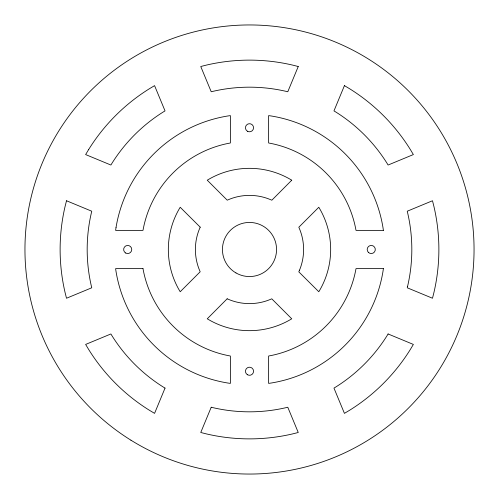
<?xml version="1.0" encoding="UTF-8"?>
<svg xmlns="http://www.w3.org/2000/svg" width="499" height="499" viewBox="0 0 499 499"><rect width="100%" height="100%" fill="white"/><g stroke="black" fill="none" stroke-linecap="round" stroke-linejoin="round"><path stroke-width="0.75" d="M116.036 227.463L115.606 230.37L143.001 230.37L143.363 228.386A108.214 108.214 0 0 1 228.386 143.363L230.37 143.001L230.37 115.606L227.463 116.036A135.273 135.273 0 0 0 116.036 227.463M383.394 268.63L382.964 271.537A135.273 135.273 0 0 1 271.537 382.964L268.63 383.394L268.63 355.999L270.614 355.637A108.214 108.214 0 0 0 355.637 270.614L355.999 268.63L383.394 268.63M66.504 200.754L65.07 206.499A189.377 189.377 0 0 0 65.07 292.501L66.504 298.246L91.772 287.78L91.417 286.357A162.325 162.325 0 0 1 91.417 212.643L91.772 211.22L66.504 200.754M407.583 286.357L407.228 287.78L432.496 298.246L433.93 292.501A189.377 189.377 0 0 0 433.93 206.499L432.496 200.754L407.228 211.22L407.583 212.643A162.325 162.325 0 0 1 407.583 286.357M165.038 388.097L154.571 413.365L149.494 410.321A189.377 189.377 0 0 1 88.679 349.506L85.635 344.429L110.903 333.962L111.651 335.216A162.325 162.325 0 0 0 163.784 387.349L165.038 388.097M298.246 66.504L287.78 91.772L286.357 91.417A162.325 162.325 0 0 0 212.643 91.417L211.22 91.772L200.754 66.504L206.499 65.07A189.377 189.377 0 0 1 292.501 65.07L298.246 66.504M211.22 407.228L200.754 432.496L206.499 433.93A189.377 189.377 0 0 0 292.501 433.93L298.246 432.496L287.78 407.228L286.357 407.583A162.325 162.325 0 0 1 212.643 407.583L211.22 407.228M344.429 85.635L333.962 110.903L335.216 111.651A162.325 162.325 0 0 1 387.349 163.784L388.097 165.038L413.365 154.571L410.321 149.494A189.377 189.377 0 0 0 349.506 88.679L344.429 85.635M200.211 227.17L199.506 228.798A54.11 54.11 0 0 0 199.513 270.209L200.186 271.762L180.208 291.74L179.21 290.081A81.162 81.162 0 0 1 179.21 208.919L180.208 207.26L200.211 227.17M299.494 270.202L298.789 271.83L318.792 291.74L319.79 290.081A81.162 81.162 0 0 0 319.79 208.919L318.792 207.26L298.814 227.238L299.487 228.792A54.11 54.11 0 0 1 299.494 270.202M88.679 149.494L85.635 154.571L110.903 165.038L111.651 163.784A162.325 162.325 0 0 1 163.784 111.651L165.038 110.903L154.571 85.635L149.494 88.679A189.377 189.377 0 0 0 88.679 149.494M388.097 333.962L387.349 335.216A162.325 162.325 0 0 1 335.216 387.349L333.962 388.097L344.429 413.365L349.506 410.321A189.377 189.377 0 0 0 410.321 349.506L413.365 344.429L388.097 333.962M291.74 180.208L271.83 200.211L270.202 199.506A54.11 54.11 0 0 0 228.792 199.513L227.238 200.186L207.26 180.208L208.919 179.21A81.162 81.162 0 0 1 290.081 179.21L291.74 180.208M227.17 298.789L207.26 318.792L208.919 319.79A81.162 81.162 0 0 0 290.081 319.79L291.74 318.792L271.762 298.814L270.209 299.487A54.11 54.11 0 0 1 228.798 299.494L227.17 298.789M383.394 230.37L355.999 230.37L355.637 228.386A108.214 108.214 0 0 0 270.614 143.363L268.63 143.001L268.63 115.606L271.537 116.036A135.273 135.273 0 0 1 382.964 227.463L383.394 230.37M143.001 268.63L115.606 268.63L116.036 271.537A135.273 135.273 0 0 0 227.463 382.964L230.37 383.394L230.37 355.999L228.386 355.637A108.214 108.214 0 0 1 143.363 270.614L143.001 268.63M130.925 440.187A224.55 224.55 0 0 0 473.931 256.848A224.55 224.55 0 0 0 143.65 51.466A224.55 224.55 0 0 0 130.925 440.187M247.473 374.761A4.061 4.061 0 0 0 253.561 371.244A4.061 4.061 0 0 0 247.473 367.732A4.061 4.061 0 0 0 247.473 374.761M247.473 131.268A4.061 4.061 0 0 0 253.561 127.756A4.061 4.061 0 0 0 247.473 124.239A4.061 4.061 0 0 0 247.473 131.268M368.374 252.363A4.061 4.061 0 0 0 375.167 250.542A4.061 4.061 0 0 0 370.196 245.57A4.061 4.061 0 0 0 368.374 252.363M235.971 272.928A27.052 27.052 0 0 0 276.552 249.5A27.052 27.052 0 0 0 235.971 226.072A27.052 27.052 0 0 0 235.971 272.928M125.667 253.012A4.061 4.061 0 0 0 131.755 249.5A4.061 4.061 0 0 0 125.667 245.988A4.061 4.061 0 0 0 125.667 253.012"/></g></svg>
